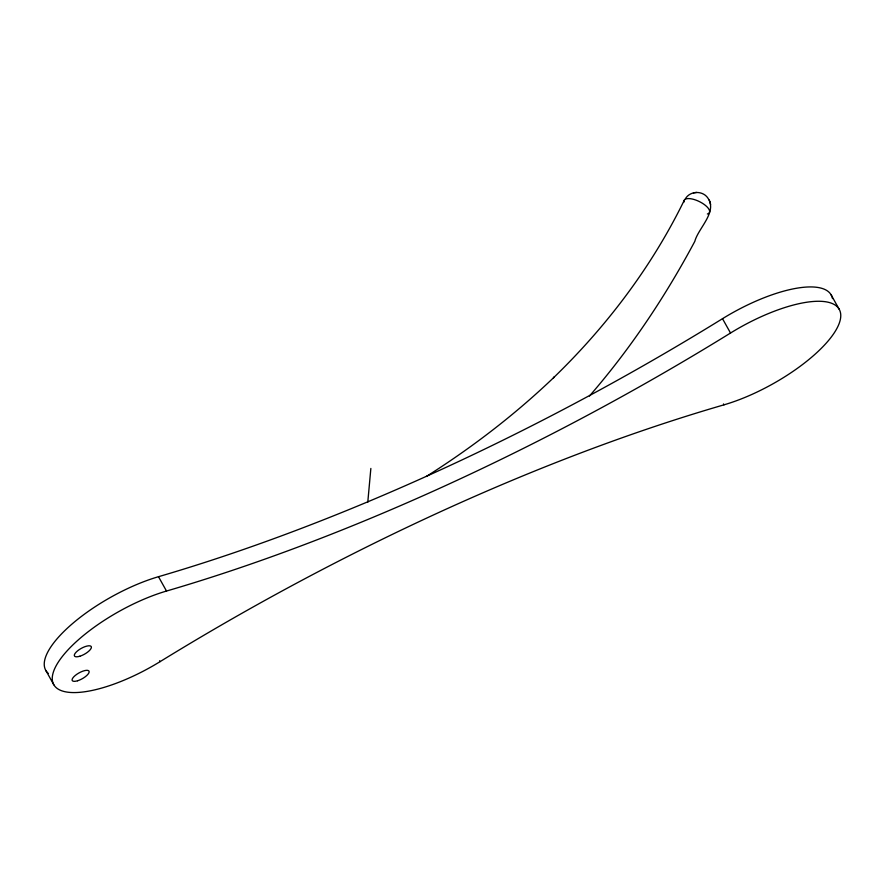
<?xml version="1.0" encoding="UTF-8"?>
<svg xmlns="http://www.w3.org/2000/svg" width="885" height="885" viewBox="0 0 885 885"><rect width="100%" height="100%" fill="white"/><g stroke="black" fill="none" stroke-linecap="round" stroke-linejoin="round"><path stroke-width="1.33" d="M367.784 502.204L370.859 468.442M684.337 200.121C651.88 266.695 606.546 326.51 553.379 377.895L554.298 377.021C515.203 414.468 472.07 447.544 426.338 476.473M685.101 199.357C689.039 191.381 700.876 190.22 706.728 196.581C719.096 210.84 698.287 227.821 694.813 241.362C665.376 296.497 630.463 348.823 589.454 396.037M696.661 192.421L693.453 192.83M831.137 294.871L839.146 309.208M48.354 673.463A92.781 32.037 -29.2 0 1 70.723 625.153A92.781 32.037 -29.2 0 1 158.492 576.699A910.289 314.319 -29.2 0 0 722.503 318.688L730.523 333.026A94.529 32.645 -29.2 0 1 840.695 317.151A94.529 32.645 -29.2 0 1 723.985 404.832A910.289 314.319 -29.2 0 0 160.085 661.637A92.781 32.037 -29.2 0 1 52.326 676.992A92.781 32.037 -29.2 0 1 166.502 591.047A910.289 314.319 -29.2 0 0 730.523 333.026M723.487 403.936L723.985 404.832M158.492 576.699L166.502 591.047M159.588 660.741L160.085 661.637M45.81 670.432L53.83 684.78M709.305 200.11L709.87 201.957M709.947 202.2L710.611 204.38M722.503 318.688A94.529 32.645 -29.2 0 1 832.508 298.588M684.083 202.001A14.005 5.465 25.9 0 1 700.013 201.902A14.005 5.465 25.9 0 1 707.369 214.004M77.603 680.764A9.624 3.33 -29.2 0 0 89.053 671.217A9.624 3.33 -29.2 0 0 75.17 675.532A9.624 3.33 -29.2 0 0 77.603 680.764M79.838 656.228A9.624 3.33 -29.2 0 0 91.288 646.681A9.624 3.33 -29.2 0 0 77.404 650.995A9.624 3.33 -29.2 0 0 79.838 656.228"/></g></svg>
